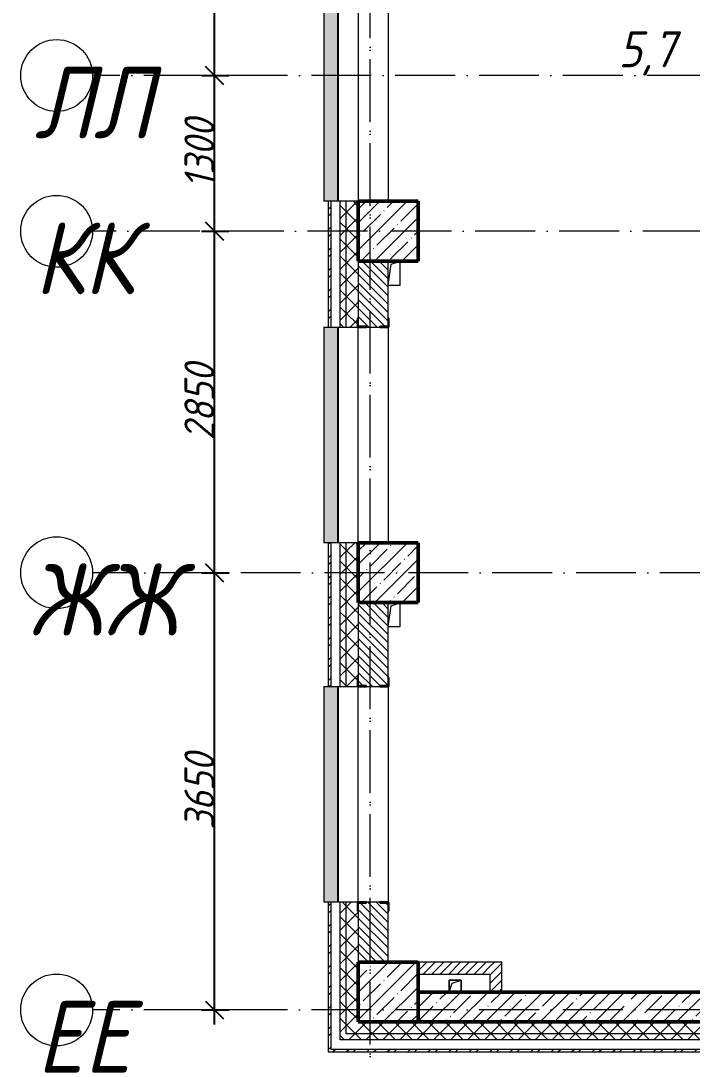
# Model space of a CAD drawing. Header units: millimetres. Extents: x -12989 to 629078, y -109036 to 555275.
# Drawn here: x 507745 to 513353, y 320786 to 329430 of the extents above; entities that cross this region are included whole.
import ezdxf

# ---------------------------------------------------------------- set-up
doc = ezdxf.new("R2010")
doc.units = ezdxf.units.MM
doc.linetypes.add('50_200_ШТРИХ_1Т_ш5_п1_п1_', pattern=[700, 500, -100, 0, -100])
for name, color, linetype, lineweight in [('A-____-____-DIMS', 7, 'Continuous', 9), ('A-FLOR-____-OTLN', 7, 'Continuous', 9), ('A-GENM-____-MCUT', 7, 'Continuous', 25), ('A-GENM-____-OTLN', 7, 'Continuous', 9), ('A-GENM-____-OTLN-1', 7, 'Continuous', 25), ('A-GLAZ-____-OTLN', 7, 'Continuous', 9), ('A-WALL-____-MCUT', 7, 'Continuous', 13), ('A-WALL-____-MCUT-1', 7, 'Continuous', 9), ('A-WALL-____-MCUT-2', 7, 'Continuous', 50), ('A-WALL-____-OTLN', 7, 'Continuous', 9), ('A-WALL-____-PATT-1', 7, 'Continuous', 9), ('A-WALL-FNSH-MCUT-1', 7, 'Continuous', 9), ('S-COLS-____-MCUT', 7, 'Continuous', 50), ('S-COLS-____-OTLN', 7, 'Continuous', 9), ('S-GRID-____-IDEN', 7, 'Continuous', 9), ('S-GRID-____-OTLN-1', 7, '50_200_ШТРИХ_1Т_ш5_п1_п1_', 9)]:
    doc.layers.add(name, color=color, linetype=linetype, lineweight=lineweight)
for name, color, linetype, lineweight, true_color in [('A-AREA-IDEN-1', 7, 'Continuous', 9, 0xaaaaaa), ('A-GLAZ-____-OTLN-1', 7, 'Continuous', 9, 0xc0c0c0), ('Оси-3', 7, '50_200_ШТРИХ_1Т_ш5_п1_п1_', 9, 0xaaaaaa)]:
    doc.layers.add(name, color=color, linetype=linetype, lineweight=lineweight, true_color=true_color)
doc.styles.add('ISOCPEUR_I', font='isocpeui.ttf', dxfattribs={"width": 0.9, "height": 2.5})
doc.styles.add('ISOCPEUR_I_9', font='isocpeui.ttf', dxfattribs={"width": 0.9, "height": 250})
doc.dimstyles.new('ISO-2_5_0_9К_БОЛЬШОЙ_ОСИ', dxfattribs={"dimscale": 304.8, "dimtxt": 248.995294, "dimasz": 0.492126, "dimexe": 0.393701, "dimexo": 0, "dimgap": 0, "dimtad": 1, "dimdec": 0, "dimzin": 0, "dimdsep": 46, "dimtxsty": 'ISOCPEUR_I_9', "dimblk1": 'OBLIQUE', "dimblk2": 'OBLIQUE', "dimsah": 1, "dimcen": 0.09, "dimdle": 0.393701, "dimazin": 0, "dimtfac": 1, "dimtdec": 4, "dimtix": 1, "dimtmove": 0, "dimatfit": 3, "dimfxl": 1, "dimtvp": 1, "dimtolj": 1, "dimtzin": 0, "dimarcsym": 2})
pattern_1 = [(135, (513013.31, 265891.49), (-35.35534, -35.35534), [])]
pattern_2 = [(45, (513013.31, 265891.49), (-35.35534, 35.35534), [])]
pattern_3 = [(45, (513013.31, 265891.49), (-70.71068, 70.71068), []), (135, (513013.31, 265891.49), (-70.71068, -70.71068), [])]
pattern_4 = [(45, (513013.31, 265891.49), (-85.53659, 85.53659), []), (45, (513070.34, 265891.49), (-85.53659, 85.53659), [])]

# ---------------------------------------------------------------- blocks, each defined once
blk = doc.blocks.new('BSC_Колонна _Прямоугольная - 500х500-V26-АР1_План отверстий 1 этажа в осях 1-64_Ю-ЯЯ')
at = {"layer": 'S-COLS-____-OTLN'}
h = blk.add_hatch(dxfattribs=at)
h.set_pattern_fill('FP_32', color=256, style=0, pattern_type=2)
h.set_pattern_definition([(45, (2200, -55431.04), (-114.04925, 114.04925), []), (45, (2314.05, -55431.04), (-114.04925, 114.04925), [201.613, -40.323, 3.353, -36.97])])
h.paths.add_polyline_path([(-250, -250), (250, -250), (250, 250), (-250, 250), (-250, 178.3)], flags=0)
at = {"layer": 'S-COLS-____-MCUT'}
for p, q in [((250, 250), (-250, 250)), ((-250, 250), (-250, -250)), ((250, -250), (250, 250)), ((-250, -250), (250, -250))]:
    blk.add_line(p, q, dxfattribs=at)
blk = doc.blocks.new('BSC_Колонна _Прямоугольная - 500х500-V29-АР1_План отверстий 1 этажа в осях 1-64_Ю-ЯЯ')
at = {"layer": 'S-COLS-____-OTLN'}
h = blk.add_hatch(dxfattribs=at)
h.set_pattern_fill('FP_35', color=256, style=0, pattern_type=2)
h.set_pattern_definition([(45, (2200, -61781.04), (-114.04925, 114.04925), []), (45, (2314.05, -61781.04), (-114.04925, 114.04925), [201.613, -40.323, 3.353, -36.97])])
h.paths.add_polyline_path([(-250, -250), (250, -250), (250, 250), (-250, 250)], flags=0)
at = {"layer": 'S-COLS-____-MCUT'}
for p, q in [((250, 250), (-250, 250)), ((-250, 250), (-250, -250)), ((250, -250), (250, 250)), ((-250, -250), (250, -250))]:
    blk.add_line(p, q, dxfattribs=at)
blk = doc.blocks.new('BSC_Колонна _Прямоугольная - 500х500-V62-АР1_План отверстий 1 этажа в осях 1-64_Ю-ЯЯ')
at = {"layer": 'S-COLS-____-OTLN'}
h = blk.add_hatch(dxfattribs=at)
h.set_pattern_fill('FP_70', color=256, style=0, pattern_type=2)
h.set_pattern_definition([(45, (2200, -58931.04), (-114.04925, 114.04925), []), (45, (2314.05, -58931.04), (-114.04925, 114.04925), [201.613, -40.323, 3.353, -36.97])])
h.paths.add_polyline_path([(-250, -250), (250, -250), (250, 250), (-250, 250), (-250, -92.7)], flags=0)
at = {"layer": 'S-COLS-____-MCUT'}
for p, q in [((250, 250), (-250, 250)), ((-250, 250), (-250, -250)), ((250, -250), (250, 250)), ((-250, -250), (250, -250))]:
    blk.add_line(p, q, dxfattribs=at)
blk = doc.blocks.new('Фахверк_СКБ_Уголок - 250_2700-27497298-АР1_План отверстий 1 этажа в осях 1-64_Ю-ЯЯ')
at = {"layer": 'A-GENM-____-MCUT'}
for p, q in [((200, 181), (125, 181)), ((125, 181), (125, 106)), ((131, 106), (131, 175)), ((131, 175), (200, 175)), ((200, 175), (200, 181)), ((125, 106), (131, 106)), ((131, -6), (125, -6)), ((125, -6), (125, -81)), ((125, -81), (200, -81)), ((131, -75), (131, -6)), ((200, -75), (131, -75)), ((200, -81), (200, -75))]:
    blk.add_line(p, q, dxfattribs=at)
blk = doc.blocks.new('AR_Отверстие прямоугольное _в плите_ - AR_Отверстие прямоугольное _в плите_-V200-АР1_План отверстий 1 этажа в осях 1-64_Ю-ЯЯ')
at = {"layer": 'A-GENM-____-OTLN'}
for p, q in [((50, 50), (-50, 50)), ((-50, 50), (-50, -50)), ((-50, -50), (-25, 25)), ((-25, 25), (50, 50)), ((50, -50), (50, 50))]:
    blk.add_line(p, q, dxfattribs=at)
blk = doc.blocks.new('AR_Отверстие прямоугольное _в плите_ - AR_Отверстие прямоугольное _в плите_-V212-АР1_План отверстий 1 этажа в осях 1-64_Ю-ЯЯ')
at = {"layer": 'A-GENM-____-OTLN'}
for p, q in [((50, 100), (-50, 100)), ((-25, 75), (50, 100)), ((50, -100), (50, 100)), ((-50, -100), (-25, 75)), ((-50, -100), (50, -100))]:
    blk.add_line(p, q, dxfattribs=at)
blk = doc.blocks.new('Отлив_СКБ - Отлив витража_120_НВФ-31885689-АР1_План отверстий 1 этажа в осях 1-64_Ю-ЯЯ')
at = {"layer": 'A-GLAZ-____-OTLN-1'}
for points in [[(1800, 2), (1800, 120), (0, 120), (0, 2), (749.6, 2)], [(1800, 0), (1800, 2), (0, 2), (0, 0), (749.6, 0)]]:
    blk.add_hatch(color=256, dxfattribs=at).paths.add_polyline_path(points, flags=0)
at = {"layer": 'A-GLAZ-____-OTLN'}
for p, q in [((0, 83), (0, 120)), ((1800, 120), (0, 120)), ((1800, 120), (1800, 83)), ((0, 2), (1800, 2)), ((1800, 0), (0, 0))]:
    blk.add_line(p, q, dxfattribs=at)
blk = doc.blocks.new('Ось сетки - Круг_Ø6_00__ISO-2_5_0_9K_-25732049-АР1_План отверстий 1 этажа в осях 1-64_Ю-ЯЯ')
at = {"layer": 'S-GRID-____-IDEN'}
blk.add_circle((0, 0), 3, dxfattribs=at)
blk = doc.blocks.new('_Oblique')
at = {"color": 0, "linetype": 'ByBlock', "lineweight": -2}
blk.add_line((-0.5, -0.5), (0.5, 0.5), dxfattribs=at)
blk = doc.blocks.new('*D5490')
at = {"layer": 'A-____-____-DIMS', "color": 0, "lineweight": -2, "transparency": 16777216}
for p, q in [((509361.9, 321052.5), (509361.9, 324942.5)), ((509255.8, 324822.5), (509481.9, 324822.5)), ((509255.8, 321172.5), (509481.9, 321172.5))]:
    blk.add_line(p, q, dxfattribs=at)
at = {"layer": 'Defpoints', "color": 0, "transparency": 16777216}
for p in [(509255.8, 324822.5), (509361.9, 324822.5), (509255.8, 321172.5)]:
    blk.add_point(p, dxfattribs=at)
at = {"layer": 'A-____-____-DIMS', "color": 0, "lineweight": -2, "transparency": 16777216, "xscale": 150, "yscale": 150, "zscale": 150}
for p, rotation in [((509361.9, 324822.5), 90), ((509361.9, 321172.5), 270)]:
    blk.add_blockref('_Oblique', p, dxfattribs=dict(at, rotation=rotation))
at = {"layer": 'A-____-____-DIMS', "color": 0, "transparency": 16777216, "insert": (509236.9, 322997.5), "char_height": 250, "width": 758.478, "attachment_point": 5, "rotation": 90, "style": 'ISOCPEUR_I_9'}
blk.add_mtext('\\A1;3650', dxfattribs=at)
blk = doc.blocks.new('*D5491')
at = {"layer": 'A-____-____-DIMS', "color": 0, "lineweight": -2, "transparency": 16777216}
for p, q in [((509361.9, 324702.5), (509361.9, 327792.5)), ((509255.8, 327672.5), (509481.9, 327672.5)), ((509255.8, 324822.5), (509481.9, 324822.5))]:
    blk.add_line(p, q, dxfattribs=at)
at = {"layer": 'Defpoints', "color": 0, "transparency": 16777216}
for p in [(509255.8, 327672.5), (509361.9, 327672.5), (509255.8, 324822.5)]:
    blk.add_point(p, dxfattribs=at)
at = {"layer": 'A-____-____-DIMS', "color": 0, "lineweight": -2, "transparency": 16777216, "xscale": 150, "yscale": 150, "zscale": 150}
for p, rotation in [((509361.9, 327672.5), 90), ((509361.9, 324822.5), 270)]:
    blk.add_blockref('_Oblique', p, dxfattribs=dict(at, rotation=rotation))
at = {"layer": 'A-____-____-DIMS', "color": 0, "transparency": 16777216, "insert": (509236.9, 326247.5), "char_height": 250, "width": 758.478, "attachment_point": 5, "rotation": 90, "style": 'ISOCPEUR_I_9'}
blk.add_mtext('\\A1;2850', dxfattribs=at)
blk = doc.blocks.new('*D5492')
at = {"layer": 'A-____-____-DIMS', "color": 0, "lineweight": -2, "transparency": 16777216}
for p, q in [((509361.9, 327552.5), (509361.9, 329092.5)), ((509255.8, 328972.5), (509481.9, 328972.5)), ((509255.8, 327672.5), (509481.9, 327672.5))]:
    blk.add_line(p, q, dxfattribs=at)
at = {"layer": 'Defpoints', "color": 0, "transparency": 16777216}
for p in [(509255.8, 328972.5), (509361.9, 328972.5), (509255.8, 327672.5)]:
    blk.add_point(p, dxfattribs=at)
at = {"layer": 'A-____-____-DIMS', "color": 0, "lineweight": -2, "transparency": 16777216, "xscale": 150, "yscale": 150, "zscale": 150}
for p, rotation in [((509361.9, 328972.5), 90), ((509361.9, 327672.5), 270)]:
    blk.add_blockref('_Oblique', p, dxfattribs=dict(at, rotation=rotation))
at = {"layer": 'A-____-____-DIMS', "color": 0, "transparency": 16777216, "insert": (509236.9, 328322.5), "char_height": 250, "width": 701.018, "attachment_point": 5, "rotation": 90, "style": 'ISOCPEUR_I_9'}
blk.add_mtext('\\A1;1300', dxfattribs=at)
blk = doc.blocks.new('*D5493')
at = {"layer": 'A-____-____-DIMS', "color": 0, "lineweight": -2, "transparency": 16777216}
for p, q in [((509361.9, 328852.5), (509361.9, 333592.5)), ((509255.8, 333472.5), (509481.9, 333472.5)), ((509255.8, 328972.5), (509481.9, 328972.5))]:
    blk.add_line(p, q, dxfattribs=at)
at = {"layer": 'Defpoints', "color": 0, "transparency": 16777216}
for p in [(509255.8, 333472.5), (509361.9, 333472.5), (509255.8, 328972.5)]:
    blk.add_point(p, dxfattribs=at)
at = {"layer": 'A-____-____-DIMS', "color": 0, "lineweight": -2, "transparency": 16777216, "xscale": 150, "yscale": 150, "zscale": 150}
for p, rotation in [((509361.9, 333472.5), 90), ((509361.9, 328972.5), 270)]:
    blk.add_blockref('_Oblique', p, dxfattribs=dict(at, rotation=rotation))
at = {"layer": 'A-____-____-DIMS', "color": 0, "transparency": 16777216, "insert": (509236.9, 331222.5), "char_height": 250, "width": 781.462, "attachment_point": 5, "rotation": 90, "style": 'ISOCPEUR_I_9'}
blk.add_mtext('\\A1;4500', dxfattribs=at)

msp = doc.modelspace()

# ---------------------------------------------------------------- hatches: boundary and pattern name
at = {"layer": 'A-WALL-____-PATT-1'}
h = msp.add_hatch(dxfattribs=at)
h.set_pattern_fill('FP_3', color=256, style=0, pattern_type=2)
h.set_pattern_definition(pattern_4)
h.paths.add_polyline_path([(510313.3109, 320822.5335), (510333.3109, 320822.5335), (510333.3109, 322072.5335), (510313.3109, 322072.5335), (510313.3109, 321500.8644)], flags=0)
h.paths.add_polyline_path([(510313.3109, 323872.5335), (510333.3109, 323872.5335), (510333.3109, 325072.5335), (510313.3109, 325072.5335), (510313.3109, 324729.8346)], flags=0)
h.paths.add_polyline_path([(510333.3109, 326872.5335), (510333.3109, 327922.5335), (510313.3109, 327922.5335), (510313.3109, 326872.5335)], flags=0)
h.paths.add_polyline_path([(510333.3109, 329722.5335), (510333.3109, 330872.5335), (510313.3109, 330872.5335), (510313.3109, 329722.5335)], flags=0)
h.paths.add_polyline_path([(510313.3109, 332672.5335), (510333.3109, 332672.5335), (510333.3109, 333822.5335), (510313.3109, 333822.5335), (510313.3109, 332802.2601)], flags=0)
h = msp.add_hatch(dxfattribs=at)
h.set_pattern_fill('FP_1', color=256, style=0, pattern_type=2)
h.set_pattern_definition(pattern_3)
h.paths.add_polyline_path([(510413.3109, 320922.5335), (510463.3109, 320922.5335), (510463.3109, 322072.5335), (510413.3109, 322072.5335), (510413.3109, 321500.8644)], flags=0)
h.paths.add_polyline_path([(510413.3109, 323872.5335), (510463.3109, 323872.5335), (510463.3109, 325072.5335), (510413.3109, 325072.5335), (510413.3109, 324729.8346)], flags=0)
h.paths.add_polyline_path([(510413.3109, 326872.5335), (510463.3109, 326872.5335), (510463.3109, 327922.5335), (510413.3109, 327922.5335), (510413.3109, 327151.5622)], flags=0)
h.paths.add_polyline_path([(510463.3109, 329722.5335), (510463.3109, 330872.5335), (510413.3109, 330872.5335), (510413.3109, 329722.5335)], flags=0)
h.paths.add_polyline_path([(510463.3109, 332672.5335), (510463.3109, 333572.5335), (510413.3109, 333572.5335), (510413.3109, 332672.5335)], flags=0)
h = msp.add_hatch(dxfattribs=at)
h.set_pattern_fill('FP_1', color=256, style=0, pattern_type=2)
h.set_pattern_definition(pattern_3)
h.paths.add_polyline_path([(510463.3109, 320972.5335), (510563.3109, 320972.5335), (510563.3109, 321997.5335), (510557.3109, 321997.5335), (510557.3109, 322072.5335), (510463.3109, 322072.5335), (510463.3109, 321500.8644)], flags=0)
h.paths.add_polyline_path([(510557.3109, 323872.5335), (510557.3109, 323947.5335), (510563.3109, 323947.5335), (510563.3109, 325072.5335), (510463.3109, 325072.5335), (510463.3109, 323872.5335)], flags=0)
h.paths.add_polyline_path([(510557.3109, 326872.5335), (510557.3109, 326947.5335), (510563.3109, 326947.5335), (510563.3109, 327922.5335), (510463.3109, 327922.5335), (510463.3109, 326872.5335)], flags=0)
h.paths.add_polyline_path([(510557.3109, 329722.5335), (510557.3109, 329797.5335), (510563.3109, 329797.5335), (510563.3109, 330797.5335), (510557.3109, 330797.5335), (510557.3109, 330872.5335), (510463.3109, 330872.5335), (510463.3109, 329722.5335)], flags=0)
h.paths.add_polyline_path([(510463.3109, 332672.5335), (510557.3109, 332672.5335), (510557.3109, 332747.5335), (510563.3109, 332747.5335), (510563.3109, 333572.5335), (510463.3109, 333572.5335), (510463.3109, 332802.2601)], flags=0)
h = msp.add_hatch(dxfattribs=at)
h.set_pattern_fill('FP_6', color=256, style=0, pattern_type=2)
h.set_pattern_definition(pattern_1)
h.paths.add_polyline_path([(510744.3109, 326872.5335), (510744.3109, 326878.5335), (510813.3109, 326878.5335), (510813.3109, 327422.5335), (510563.3109, 327422.5335), (510563.3109, 326878.5335), (510632.3109, 326878.5335), (510632.3109, 326872.5335)], flags=0)
h = msp.add_hatch(dxfattribs=at)
h.set_pattern_fill('FP_6', color=256, style=0, pattern_type=2)
h.set_pattern_definition(pattern_1)
h.paths.add_polyline_path([(510813.3109, 321572.5335), (510813.3109, 322066.5335), (510744.3109, 322066.5335), (510744.3109, 322072.5335), (510632.3109, 322072.5335), (510632.3109, 322066.5335), (510563.3109, 322066.5335), (510563.3109, 321572.5335), (510744.3109, 321572.5335)], flags=0)
h.paths.add_polyline_path([(510744.3109, 323872.5335), (510744.3109, 323878.5335), (510813.3109, 323878.5335), (510813.3109, 324572.5335), (510563.3109, 324572.5335), (510563.3109, 323878.5335), (510632.3109, 323878.5335), (510632.3109, 323872.5335)], flags=0)
h = msp.add_hatch(dxfattribs=at)
h.set_pattern_fill('FP_5', color=256, style=0, pattern_type=2)
h.set_pattern_definition(pattern_2)
h.paths.add_polyline_path([(511663.3109, 321472.5335), (511663.3109, 321572.5335), (511063.3109, 321572.5335), (511063.3109, 321472.5335), (511230.4015, 321472.5335)], flags=0)
h = msp.add_hatch(dxfattribs=at)
h.set_pattern_fill('FP_5', color=256, style=0, pattern_type=2)
h.set_pattern_definition(pattern_2)
h.paths.add_polyline_path([(511763.3109, 321322.5335), (511763.3109, 321572.5335), (511663.3109, 321572.5335), (511663.3109, 321322.5335)], flags=0)
h = msp.add_hatch(dxfattribs=at)
h.set_pattern_fill('FP_13', color=256, style=0, pattern_type=2)
h.set_pattern_definition([(45, (513013.31, 265891.49), (-114.04925, 114.04925), []), (45, (513127.36, 265891.49), (-114.04925, 114.04925), [201.612, -40.322, 3.353, -36.97])])
h.paths.add_polyline_path([(518313.3109, 321072.5335), (518313.3109, 321322.5335), (511063.3109, 321322.5335), (511063.3109, 321072.5335), (516532.9035, 321072.5335)], flags=0)
h = msp.add_hatch(dxfattribs=at)
h.set_pattern_fill('FP_1', color=256, style=0, pattern_type=2)
h.set_pattern_definition(pattern_3)
h.paths.add_polyline_path([(557438.3109, 320972.5335), (558228.3109, 320972.5335), (558228.3109, 321072.5335), (557438.3109, 321072.5335), (557438.3109, 321066.5335), (557363.3109, 321066.5335), (557363.3109, 320972.5335)], flags=0)
h.paths.add_polyline_path([(555417.9182, 320972.5335), (555563.3109, 320972.5335), (555563.3109, 321066.5335), (555488.3109, 321066.5335), (555488.3109, 321072.5335), (554438.3109, 321072.5335), (554438.3109, 321066.5335), (554363.3109, 321066.5335), (554363.3109, 320972.5335)], flags=0)
h.paths.add_polyline_path([(552563.3109, 320972.5335), (552563.3109, 321066.5335), (552488.3109, 321066.5335), (552488.3109, 321072.5335), (551438.3109, 321072.5335), (551438.3109, 321066.5335), (551363.3109, 321066.5335), (551363.3109, 320972.5335), (551882.9168, 320972.5335)], flags=0)
h.paths.add_polyline_path([(548713.3109, 320972.5335), (549563.3109, 320972.5335), (549563.3109, 321066.5335), (549488.3109, 321066.5335), (549488.3109, 321072.5335), (548438.3109, 321072.5335), (548438.3109, 321066.5335), (548363.3109, 321066.5335), (548363.3109, 320972.5335), (548438.3109, 320972.5335)], flags=0)
h.paths.add_polyline_path([(546563.3109, 320972.5335), (546563.3109, 321066.5335), (546488.3109, 321066.5335), (546488.3109, 321072.5335), (545438.3109, 321072.5335), (545438.3109, 321066.5335), (545363.3109, 321066.5335), (545363.3109, 320972.5335), (546557.3109, 320972.5335)], flags=0)
h.paths.add_polyline_path([(543563.3109, 320972.5335), (543563.3109, 321066.5335), (543488.3109, 321066.5335), (543488.3109, 321072.5335), (542438.3109, 321072.5335), (542438.3109, 321066.5335), (542363.3109, 321066.5335), (542363.3109, 320972.5335), (543045.4135, 320972.5335)], flags=0)
h.paths.add_polyline_path([(539510.4122, 320972.5335), (540563.3109, 320972.5335), (540563.3109, 321066.5335), (540488.3109, 321066.5335), (540488.3109, 321072.5335), (539438.3109, 321072.5335), (539438.3109, 321066.5335), (539363.3109, 321066.5335), (539363.3109, 320972.5335)], flags=0)
h.paths.add_polyline_path([(537563.3109, 320972.5335), (537563.3109, 321066.5335), (537488.3109, 321066.5335), (537488.3109, 321072.5335), (536438.3109, 321072.5335), (536438.3109, 321066.5335), (536363.3109, 321066.5335), (536363.3109, 320972.5335), (536859.1612, 320972.5335)], flags=0)
h.paths.add_polyline_path([(533363.3109, 320972.5335), (534563.3109, 320972.5335), (534563.3109, 321066.5335), (534488.3109, 321066.5335), (534488.3109, 321072.5335), (533438.3109, 321072.5335), (533438.3109, 321066.5335), (533363.3109, 321066.5335)], flags=0)
h.paths.add_polyline_path([(531213.3109, 320972.5335), (531563.3109, 320972.5335), (531563.3109, 321066.5335), (531488.3109, 321066.5335), (531488.3109, 321072.5335), (530438.3109, 321072.5335), (530438.3109, 321066.5335), (530363.3109, 321066.5335), (530363.3109, 320972.5335), (530713.3109, 320972.5335)], flags=0)
h.paths.add_polyline_path([(528905.4082, 320972.5335), (529363.3109, 320972.5335), (529363.3109, 321066.5335), (529288.3109, 321066.5335), (529288.3109, 321072.5335), (522663.3109, 321072.5335), (522663.3109, 320972.5335), (527137.9075, 320972.5335)], flags=0)
h.paths.add_polyline_path([(521263.3109, 320972.5335), (521263.3109, 321072.5335), (520663.3109, 321072.5335), (520663.3109, 320972.5335)], flags=0)
h.paths.add_polyline_path([(518563.3109, 320972.5335), (518563.3109, 321072.5335), (510563.3109, 321072.5335), (510563.3109, 320972.5335), (516532.9035, 320972.5335)], flags=0)
h = msp.add_hatch(dxfattribs=at)
h.set_pattern_fill('FP_1', color=256, style=0, pattern_type=2)
h.set_pattern_definition(pattern_3)
h.paths.add_polyline_path([(558228.3109, 320922.5335), (558228.3109, 320972.5335), (557363.3109, 320972.5335), (557363.3109, 320922.5335), (558069.1692, 320922.5335)], flags=0)
h.paths.add_polyline_path([(555417.9182, 320922.5335), (555563.3109, 320922.5335), (555563.3109, 320972.5335), (554363.3109, 320972.5335), (554363.3109, 320922.5335)], flags=0)
h.paths.add_polyline_path([(552563.3109, 320922.5335), (552563.3109, 320972.5335), (551363.3109, 320972.5335), (551363.3109, 320922.5335), (551882.9168, 320922.5335)], flags=0)
h.paths.add_polyline_path([(549563.3109, 320922.5335), (549563.3109, 320972.5335), (548363.3109, 320972.5335), (548363.3109, 320922.5335), (549231.6658, 320922.5335)], flags=0)
h.paths.add_polyline_path([(546563.3109, 320922.5335), (546563.3109, 320972.5335), (545363.3109, 320972.5335), (545363.3109, 320922.5335), (545696.6645, 320922.5335)], flags=0)
h.paths.add_polyline_path([(540394.1625, 320922.5335), (540563.3109, 320922.5335), (540563.3109, 320972.5335), (539363.3109, 320972.5335), (539363.3109, 320922.5335), (539952.2873, 320922.5335)], flags=0)
h.paths.add_polyline_path([(542363.3109, 320922.5335), (543563.3109, 320922.5335), (543563.3109, 320972.5335), (542363.3109, 320972.5335)], flags=0)
h.paths.add_polyline_path([(536363.3109, 320922.5335), (537563.3109, 320922.5335), (537563.3109, 320972.5335), (536363.3109, 320972.5335)], flags=0)
h.paths.add_polyline_path([(533363.3109, 320922.5335), (534563.3109, 320922.5335), (534563.3109, 320972.5335), (533363.3109, 320972.5335)], flags=0)
h.paths.add_polyline_path([(530363.3109, 320922.5335), (531563.3109, 320922.5335), (531563.3109, 320972.5335), (530363.3109, 320972.5335)], flags=0)
h.paths.add_polyline_path([(528905.4082, 320922.5335), (529363.3109, 320922.5335), (529363.3109, 320972.5335), (522663.3109, 320972.5335), (522663.3109, 320922.5335), (527137.9075, 320922.5335)], flags=0)
h.paths.add_polyline_path([(521263.3109, 320922.5335), (521263.3109, 320972.5335), (520663.3109, 320972.5335), (520663.3109, 320922.5335)], flags=0)
h.paths.add_polyline_path([(518563.3109, 320922.5335), (518563.3109, 320972.5335), (510463.3109, 320972.5335), (510463.3109, 320922.5335), (516532.9035, 320922.5335)], flags=0)
h = msp.add_hatch(dxfattribs=at)
h.set_pattern_fill('FP_3', color=256, style=0, pattern_type=2)
h.set_pattern_definition(pattern_4)
h.paths.add_polyline_path([(558069.1692, 320822.5335), (558228.3109, 320822.5335), (558228.3109, 320842.5335), (557363.3109, 320842.5335), (557363.3109, 320822.5335)], flags=0)
h.paths.add_polyline_path([(555417.9182, 320822.5335), (555563.3109, 320822.5335), (555563.3109, 320842.5335), (554363.3109, 320842.5335), (554363.3109, 320822.5335)], flags=0)
h.paths.add_polyline_path([(551882.9168, 320822.5335), (552563.3109, 320822.5335), (552563.3109, 320842.5335), (551363.3109, 320842.5335), (551363.3109, 320822.5335)], flags=0)
h.paths.add_polyline_path([(549231.6658, 320822.5335), (549563.3109, 320822.5335), (549563.3109, 320842.5335), (548363.3109, 320842.5335), (548363.3109, 320822.5335), (548789.7907, 320822.5335)], flags=0)
h.paths.add_polyline_path([(546563.3109, 320822.5335), (546563.3109, 320842.5335), (545363.3109, 320842.5335), (545363.3109, 320822.5335), (545696.6645, 320822.5335)], flags=0)
h.paths.add_polyline_path([(543045.4135, 320822.5335), (543563.3109, 320822.5335), (543563.3109, 320842.5335), (542363.3109, 320842.5335), (542363.3109, 320822.5335)], flags=0)
h.paths.add_polyline_path([(540394.1625, 320822.5335), (540563.3109, 320822.5335), (540563.3109, 320842.5335), (539363.3109, 320842.5335), (539363.3109, 320822.5335), (539952.2873, 320822.5335)], flags=0)
h.paths.add_polyline_path([(536363.3109, 320822.5335), (537563.3109, 320822.5335), (537563.3109, 320842.5335), (536363.3109, 320842.5335)], flags=0)
h.paths.add_polyline_path([(534207.9102, 320822.5335), (534563.3109, 320822.5335), (534563.3109, 320842.5335), (533363.3109, 320842.5335), (533363.3109, 320822.5335)], flags=0)
h.paths.add_polyline_path([(531563.3109, 320822.5335), (531563.3109, 320842.5335), (530363.3109, 320842.5335), (530363.3109, 320822.5335), (531556.6592, 320822.5335)], flags=0)
h.paths.add_polyline_path([(528905.4082, 320822.5335), (529363.3109, 320822.5335), (529363.3109, 320842.5335), (522663.3109, 320842.5335), (522663.3109, 320822.5335), (527137.9075, 320822.5335)], flags=0)
h.paths.add_polyline_path([(520663.3109, 320822.5335), (521263.3109, 320822.5335), (521263.3109, 320842.5335), (520663.3109, 320842.5335)], flags=0)
h.paths.add_polyline_path([(518563.3109, 320822.5335), (518563.3109, 320842.5335), (510333.3109, 320842.5335), (510333.3109, 320822.5335), (516532.9035, 320822.5335)], flags=0)

# ---------------------------------------------------------------- linework, layer by layer
at = {"layer": 'A-FLOR-____-OTLN'}
for p, q in [((511323.3109, 321422.5335), (511423.3109, 321422.5335)), ((511323.3109, 321322.5335), (511323.3109, 321422.5335)), ((511423.3109, 321422.5335), (511423.3109, 321322.5335))]:
    msp.add_line(p, q, dxfattribs=at)
at = {"layer": 'A-WALL-____-MCUT'}
for p, q in [((510563.3109, 327922.5335), (510333.3109, 327922.5335)), ((510333.3109, 327922.5335), (510333.3109, 326872.5335)), ((510813.3109, 326947.5335), (510813.3109, 327422.5335)), ((510333.3109, 326872.5335), (510557.3109, 326872.5335)), ((510632.3109, 326872.5335), (510744.3109, 326872.5335)), ((510563.3109, 325072.5335), (510333.3109, 325072.5335)), ((510333.3109, 325072.5335), (510333.3109, 323872.5335)), ((510813.3109, 323947.5335), (510813.3109, 324572.5335)), ((510333.3109, 323872.5335), (510557.3109, 323872.5335)), ((510632.3109, 323872.5335), (510744.3109, 323872.5335)), ((510557.3109, 322072.5335), (510333.3109, 322072.5335)), ((510333.3109, 322072.5335), (510333.3109, 320842.5335)), ((510744.3109, 322072.5335), (510632.3109, 322072.5335)), ((510813.3109, 321572.5335), (510813.3109, 321997.5335)), ((518563.3109, 320842.5335), (510333.3109, 320842.5335))]:
    msp.add_line(p, q, dxfattribs=at)
at = {"layer": 'A-WALL-____-MCUT-1'}
for p, q in [((510413.3109, 326872.5335), (510413.3109, 327922.5335)), ((510463.3109, 326872.5335), (510463.3109, 327922.5335)), ((510563.3109, 327422.5335), (510563.3109, 326947.5335)), ((510413.3109, 323872.5335), (510413.3109, 325072.5335)), ((510463.3109, 323872.5335), (510463.3109, 325072.5335)), ((510563.3109, 324572.5335), (510563.3109, 323947.5335)), ((510413.3109, 320922.5335), (510413.3109, 322072.5335)), ((510463.3109, 320972.5335), (510463.3109, 322072.5335)), ((510563.3109, 321997.5335), (510563.3109, 321572.5335)), ((518563.3109, 320972.5335), (510463.3109, 320972.5335)), ((518563.3109, 320922.5335), (510413.3109, 320922.5335))]:
    msp.add_line(p, q, dxfattribs=at)
at = {"layer": 'A-WALL-____-MCUT-2'}
for p, q in [((511063.3109, 321322.5335), (518563.3109, 321322.5335)), ((511063.3109, 321072.5335), (518563.3109, 321072.5335))]:
    msp.add_line(p, q, dxfattribs=at)
at = {"layer": 'A-WALL-____-OTLN'}
for p, q in [((510563.3109, 329722.5335), (510563.3109, 327922.5335)), ((510813.3109, 329722.5335), (510813.3109, 327922.5335)), ((510563.3109, 325072.5335), (510563.3109, 326872.5335)), ((510813.3109, 326872.5335), (510813.3109, 325072.5335)), ((510563.3109, 322072.5335), (510563.3109, 323872.5335)), ((510813.3109, 323872.5335), (510813.3109, 322072.5335))]:
    msp.add_line(p, q, dxfattribs=at)
at = {"layer": 'A-WALL-FNSH-MCUT-1'}
for p, q in [((510313.3109, 327922.5335), (510313.3109, 326872.5335)), ((510333.3109, 327922.5335), (510313.3109, 327922.5335)), ((510313.3109, 326872.5335), (510333.3109, 326872.5335)), ((510313.3109, 325072.5335), (510313.3109, 323872.5335)), ((510333.3109, 325072.5335), (510313.3109, 325072.5335)), ((510313.3109, 323872.5335), (510333.3109, 323872.5335)), ((510313.3109, 322072.5335), (510313.3109, 320822.5335)), ((510333.3109, 322072.5335), (510313.3109, 322072.5335)), ((511763.3109, 321572.5335), (511063.3109, 321572.5335)), ((511763.3109, 321322.5335), (511763.3109, 321572.5335)), ((511063.3109, 321472.5335), (511663.3109, 321472.5335)), ((511663.3109, 321472.5335), (511663.3109, 321322.5335)), ((510313.3109, 320822.5335), (518563.3109, 320822.5335))]:
    msp.add_line(p, q, dxfattribs=at)
at = {"layer": 'S-GRID-____-OTLN-1'}
for p, q in [((510663.3109, 318783.0794), (510663.3109, 356784.3429)), ((617087.7175, 328972.5335), (508344.5407, 328972.5335)), ((523942.6915, 327672.5335), (508344.5407, 327672.5335)), ((588493.3514, 324822.5335), (508344.5407, 324822.5335)), ((617087.7175, 321172.5335), (508344.5407, 321172.5335))]:
    msp.add_line(p, q, dxfattribs=at)
at = {"layer": 'Оси-3'}
msp.add_line((510663.3109, 259999.1118), (510663.3109, 357169.785), dxfattribs=at)

# ---------------------------------------------------------------- block references
at = {"layer": 'A-GENM-____-OTLN'}
for name, p in [('AR_Отверстие прямоугольное _в плите_ - AR_Отверстие прямоугольное _в плите_-V212-АР1_План отверстий 1 этажа в осях 1-64_Ю-ЯЯ', (510863.3109, 327322.186)), ('AR_Отверстие прямоугольное _в плите_ - AR_Отверстие прямоугольное _в плите_-V212-АР1_План отверстий 1 этажа в осях 1-64_Ю-ЯЯ', (510863.3109, 324472.186)), ('AR_Отверстие прямоугольное _в плите_ - AR_Отверстие прямоугольное _в плите_-V200-АР1_План отверстий 1 этажа в осях 1-64_Ю-ЯЯ', (511373.3109, 321372.5335))]:
    msp.add_blockref(name, p, dxfattribs=at)
at = {"layer": 'A-GENM-____-OTLN-1'}
for p, rotation in [((510738.3109, 326747.5335), 89.99999999999991), ((510738.3109, 323747.5335), 89.99999999999991), ((510638.3109, 322197.5335), 269.9999999999999)]:
    msp.add_blockref('Фахверк_СКБ_Уголок - 250_2700-27497298-АР1_План отверстий 1 этажа в осях 1-64_Ю-ЯЯ', p, dxfattribs=dict(at, rotation=rotation))
at = {"layer": 'A-GLAZ-____-OTLN', "rotation": 90}
for p in [(510396.3109, 327922.5335), (510396.3109, 325072.5335), (510396.3109, 322072.5335)]:
    msp.add_blockref('Отлив_СКБ - Отлив витража_120_НВФ-31885689-АР1_План отверстий 1 этажа в осях 1-64_Ю-ЯЯ', p, dxfattribs=at)
at = {"layer": 'S-COLS-____-OTLN'}
for name, p in [('BSC_Колонна _Прямоугольная - 500х500-V29-АР1_План отверстий 1 этажа в осях 1-64_Ю-ЯЯ', (510813.3109, 327672.5335)), ('BSC_Колонна _Прямоугольная - 500х500-V62-АР1_План отверстий 1 этажа в осях 1-64_Ю-ЯЯ', (510813.3109, 324822.5335)), ('BSC_Колонна _Прямоугольная - 500х500-V26-АР1_План отверстий 1 этажа в осях 1-64_Ю-ЯЯ', (510813.3109, 321322.5335))]:
    msp.add_blockref(name, p, dxfattribs=at)
at = {"layer": 'S-GRID-____-IDEN', "xscale": 99.99999999999993, "yscale": 99.99999999999993, "zscale": 99.99999999999993, "rotation": 89.9999999999998}
for p in [(508044.5407, 328972.5335), (508044.5407, 327672.5335), (508044.5407, 324822.5335), (508044.5407, 321172.5335)]:
    msp.add_blockref('Ось сетки - Круг_Ø6_00__ISO-2_5_0_9K_-25732049-АР1_План отверстий 1 этажа в осях 1-64_Ю-ЯЯ', p, dxfattribs=at)

# ---------------------------------------------------------------- texts
at = {"layer": 'A-AREA-IDEN-1', "insert": (512975.5285, 328972.156), "char_height": 300, "width": 542, "attachment_point": 8, "line_spacing_factor": 1.139951, "style": 'ISOCPEUR_I'}
msp.add_mtext('\\pxqc,t8.46667,16.93333,25.4,33.86667,42.33333,50.8,59.26667,67.73333,76.2,84.66667,93.13333,101.6,110.06667,118.53333,127,135.46667,143.93333,152.4,160.86667,169.33333,177.8,186.26667,194.73333,203.2,211.66667,220.13333,228.6,237.06667,245.53333,254,262.46667,270.93333;{5,7}', dxfattribs=at)
at = {"layer": 'S-GRID-____-IDEN', "char_height": 600, "attachment_point": 1, "style": 'ISOCPEUR_I_9'}
for s, insert, width in [('ЛЛ', (507859.4702, 329048.6094), 447.341625), ('КК', (507859.4702, 327748.6094), 447.341625), ('ЖЖ', (507811.7702, 324898.6094), 562.784625), ('ЕЕ', (507877.4702, 321248.6094), 404.0505)]:
    msp.add_mtext(s, dxfattribs=dict(at, insert=insert, width=width))

# ---------------------------------------------------------------- dimensions: what is measured, and where the dimension line sits
at = {"layer": 'A-____-____-DIMS'}
for base, p1, p2, override, picture, middle in [((509361.9153, 333472.5335), (509255.8493, 328972.5335), (509255.8493, 333472.5335), {"dimpost": '<>', "dimfxl": 4500}, '*D5493', (509236.9153, 331222.5335)), ((509361.9153, 328972.5335), (509255.8493, 327672.5335), (509255.8493, 328972.5335), {"dimpost": '<>', "dimfxl": 1300}, '*D5492', (509236.9153, 328322.5335)), ((509361.9153, 327672.5335), (509255.8493, 324822.5335), (509255.8493, 327672.5335), {"dimpost": '<>', "dimfxl": 2850}, '*D5491', (509236.9153, 326247.5335)), ((509361.9153, 324822.5335), (509255.8493, 321172.5335), (509255.8493, 324822.5335), {"dimpost": '<>', "dimfxl": 3650}, '*D5490', (509236.9153, 322997.5335))]:
    dim = msp.add_linear_dim(base=base, p1=p1, p2=p2, angle=90, dimstyle='ISO-2_5_0_9К_БОЛЬШОЙ_ОСИ', override=override, dxfattribs=at)
    dim.commit()
    dim.dimension.update_dxf_attribs({"geometry": picture, "text_midpoint": middle})

doc.saveas('drawing.dxf')
